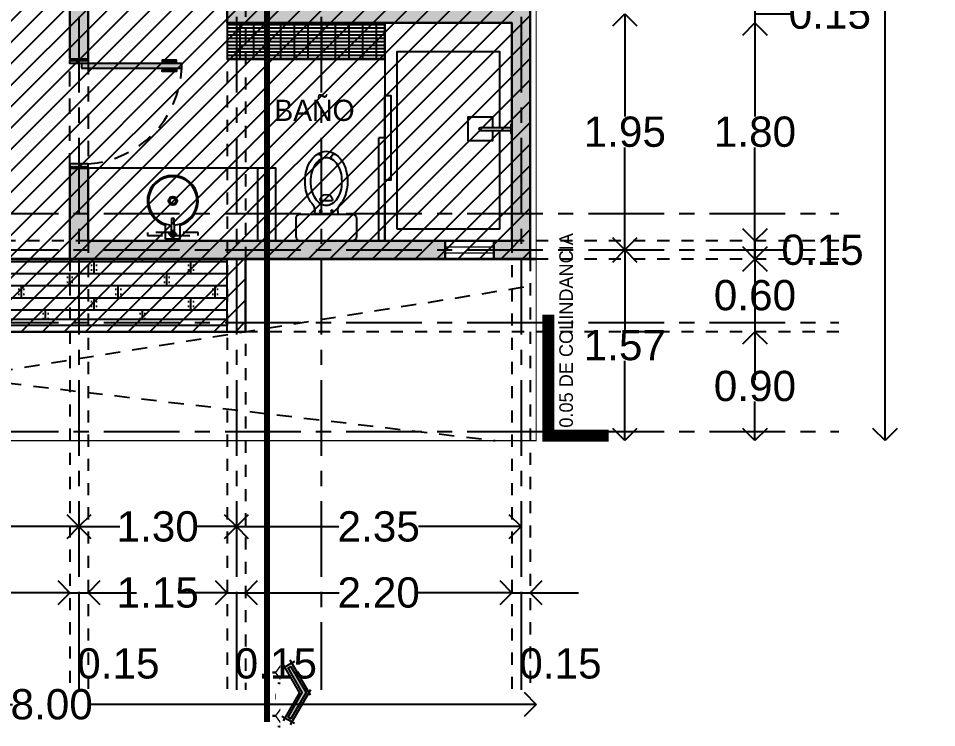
# Model space of a CAD drawing. Header units: metres. Extents: x -58 to 722, y -1100 to 345.
# Drawn here: x 97.65 to 105.23, y -496.56 to -490.7 of the extents above; entities that cross this region are included whole.
import ezdxf
from ezdxf.enums import TextEntityAlignment as Align

# ---------------------------------------------------------------- set-up
doc = ezdxf.new("R2010")
doc.units = ezdxf.units.M
doc.header["$MEASUREMENT"] = 0
doc.set_wipeout_variables(frame=1)
for name, pattern in [('ACAD_ISO07W100', [3, 0, -3]), ('CENTER2', [1.125, 0.75, -0.125, 0.125, -0.125]), ('CENTERX2', [4, 2.5, -0.5, 0.5, -0.5]), ('HIDDEN2', [0.1875, 0.125, -0.0625])]:
    doc.linetypes.add(name, pattern=pattern)
doc.layers.get('0').update_dxf_attribs({"color": 255})
doc.layers.get('DEFPOINTS').update_dxf_attribs({"color": 250})
for name, color, linetype in [('A-HATCH', 252, 'Continuous'), ('A-PROYECCIONES', 191, 'HIDDEN2'), ('FSR_ARQ_001TERRENO', 8, 'Continuous'), ('FSR_ARQ_003RELLENODEMUROS', 251, 'Continuous'), ('FSR_ARQ_007PROYECCIONES', 200, 'HIDDEN2'), ('FSR_ARQ_008MOBILIARIO', 115, 'Continuous'), ('FSR_ARQ_009ESCALERA', 40, 'Continuous'), ('FSR_ARQ_010MUROBAJO', 33, 'Continuous'), ('FSR_ARQ_011MOBILIARIOSANI', 124, 'Continuous'), ('FSR_ARQ_012PUERTAS', 233, 'Continuous'), ('FSR_ARQ_014TEXTOS', 142, 'Continuous'), ('FSR_ARQ_015COTAS', 125, 'Continuous'), ('FSR_ARQ_016EJES', 135, 'CENTER2'), ('FSR_ARQ_018HATCH', 252, 'Continuous'), ('FSR_ARQ_022AREAS', 110, 'Continuous'), ('FSR_ARQ_024LINEACORTE', 10, 'Continuous'), ('FSR_ARQ_025RESTRI', 140, 'Continuous'), ('MOBILIARIO', 125, 'Continuous')]:
    doc.layers.add(name, color=color, linetype=linetype)
doc.layers.add('FSR_ARQ_002MURO', color=150, linetype='Continuous', lineweight=30)
doc.layers.add('FSR_ARQ_013VENTANAS', color=4, linetype='Continuous', lineweight=5)
doc.styles.add('Arial', font='arial.ttf')
doc.styles.add('ESPACIOS', font='GOTHIC.TTF')
doc.styles.add('style1', font='arial.ttf')
doc.dimstyles.new('PP_PACO', dxfattribs={"dimtxt": 0.18, "dimasz": 0.075, "dimexe": 0.075, "dimexo": 0, "dimgap": 0, "dimtad": 0, "dimtih": 1, "dimtoh": 1, "dimzin": 1, "dimdsep": 46, "dimtxsty": 'style1', "dimcen": 0.15, "dimse1": 1, "dimse2": 1, "dimclrd": 256, "dimclre": 256, "dimadec": 0, "dimazin": 0, "dimtfac": 1, "dimtmove": 0, "dimatfit": 3, "dimfxl": 0.075, "dimarcsym": 0})
pattern_1 = [(0, (214.568103, -440.040968), (0.0078125, 0.015625), [0, -0.015625])]

# ---------------------------------------------------------------- blocks, each defined once
blk = doc.blocks.new('WC')
for p, q in [((0.205, 0.25), (0.055, 0.25)), ((0.02, 0.215), (0.02, -0.215)), ((0.24, -0.215), (0.24, 0.215)), ((0.3534, -0.0519), (0.3534, 0.0522)), ((0.055, -0.25), (0.205, -0.25))]:
    blk.add_line(p, q)
blk.add_lwpolyline([(0.7086, 0, 0.144399), (0.6952, 0.0454, 0.107176), (0.6504, 0.09, 0.077789), (0.5892, 0.117, 0.064981), (0.51, 0.1273, 0.064981), (0.4308, 0.117, 0.077789), (0.3696, 0.09, 0.107176), (0.3248, 0.0454, 0.144399), (0.3114, 0, 0.144399), (0.3248, -0.0454, 0.107176), (0.3696, -0.09, 0.077789), (0.4308, -0.117, 0.064981), (0.51, -0.1273, 0.064981), (0.5892, -0.117, 0.077789), (0.6504, -0.09, 0.107176), (0.6952, -0.0454, 0.144399)], format="xyb", close=True)
blk.add_lwpolyline([(0.3418, -0.13, 0.072633), (0.4109, -0.1616, 0.070933), (0.51, -0.1757, 0.070933), (0.6091, -0.1616, 0.082513), (0.6868, -0.1242, 0.10681), (0.7426, -0.0637, 0.133944), (0.76, 0, 0.133944)], format="xyb")
for centre in [(0.265, 0.047), (0.265, -0.047)]:
    blk.add_circle(centre, 0.01)
for centre, radius, start, end in [((0.055, 0.215), 0.035, 90, 180), ((0.205, 0.215), 0.035, 0, 90), ((0.4844, -0.0909), 0.2629, 106.22954, 122.84662), ((0.51, -0.1788), 0.3545, 90, 106.22954), ((0.51, -0.1788), 0.3545, 73.77046, 90), ((0.5356, -0.0909), 0.2629, 54.9026, 73.77046), ((0.2687, 0.1904), 0.0949, 252.41966, 320.42385), ((0.5747, -0.0352), 0.1949, 30.51608, 54.9026), ((0.7094, 0.0672), 0.0261, 237.38977, 26.24718), ((0.3516, 0.0002), 0.052, 271.97611, 88.02389), ((0.6345, 0), 0.1255, 0, 30.51608), ((0.7094, -0.0672), 0.0261, 333.75282, 122.61023), ((0.2687, -0.1904), 0.0949, 39.57615, 107.58034), ((0.055, -0.215), 0.035, 180, 270), ((0.205, -0.215), 0.035, 270, 0)]:
    blk.add_arc(centre, radius, start, end)
blk = doc.blocks.new('OVAMONO')
for p, q in [((-0.06, -0.02), (0.06, -0.02)), ((-0.06, -0.02), (-0.06, -0.1358)), ((-0.0214, -0.0591), (-0.03, -0.0591)), ((-0.0038, -0.0415), (-0.0038, -0.0328)), ((0.0038, -0.0415), (0.0038, -0.0328)), ((0.03, -0.0591), (0.0214, -0.0591)), ((0.03, -0.0666), (0.0214, -0.0666)), ((0.06, -0.02), (0.06, -0.1358)), ((-0.0143, -0.0804), (-0.01, -0.191)), ((-0.0038, -0.0928), (-0.0038, -0.0842)), ((0.0038, -0.0928), (0.0038, -0.0842)), ((0.01, -0.191), (0.0143, -0.0804)), ((-0.01, -0.191), (0.01, -0.191))]:
    blk.add_line(p, q)
at = {"linetype": 'HIDDEN2'}
blk.add_lwpolyline([(0.21, -0.0501), (-0.21, -0.0501), (-0.21, -0.0755), (0.21, -0.0755)], close=True, dxfattribs=at)
blk.add_lwpolyline([(-0.0214, -0.0666), (-0.03, -0.0666)])
for centre, radius in [((0, -0.0628), 0.00413), ((0, -0.337), 0.035), ((0, -0.337), 0.025)]:
    blk.add_circle(centre, radius)
for centre, radius, start, end in [((-0.0362, -0.0628), 0.00723, 328.46668, 31.53332), ((0, -0.0628), 0.0227, 99.59407, 170.40593), ((0, -0.0628), 0.0227, 189.59407, 260.40593), ((-0.0214, -0.0415), 0.0176, 270, 0), ((-0.0214, -0.0842), 0.0176, 0, 90), ((0, -0.0267), 0.00723, 238.46668, 301.53332), ((0, -0.0628), 0.0227, 9.59407, 80.40593), ((0.0214, -0.0415), 0.0176, 180, 270), ((0, -0.0628), 0.0227, 279.59407, 350.40593), ((0.0214, -0.0842), 0.0176, 90, 180), ((0.0362, -0.0628), 0.00723, 148.46668, 211.53332), ((0, -0.337), 0.21, 106.60315, 73.40005), ((0, -0.337), 0.2, 93.46752, 86.53382), ((0, -0.099), 0.00723, 58.46668, 121.53332)]:
    blk.add_arc(centre, radius, start, end)
blk = doc.blocks.new('ARP-REGADERA')
blk.add_wipeout([(0.04, 0), (0.04, -0.01), (0.0125, -0.01), (0.0125, -0.16), (0.1, -0.16), (0.1, -0.36), (-0.1, -0.36), (-0.1, -0.16), (-0.0125, -0.16), (-0.0125, -0.01), (-0.04, -0.01), (-0.04, 0)])
for p, q in [((-0.04, -0.01), (-0.04, 0)), ((-0.04, 0), (0.04, 0)), ((0.04, 0), (0.04, -0.01)), ((0.04, -0.01), (-0.04, -0.01)), ((-0.0125, -0.26), (-0.0125, -0.01)), ((0.0125, -0.26), (0.0125, -0.01))]:
    blk.add_line(p, q)
blk.add_lwpolyline([(-0.0125, -0.16), (-0.1, -0.16), (-0.1, -0.36), (0.1, -0.36), (0.1, -0.16), (0.0125, -0.16)])
blk.add_arc((0, -0.26), 0.0125, 180, 0)
blk = doc.blocks.new('ARP-PUERTA 0.90')
h = blk.add_hatch(color=256)
h.dxf.hatch_style = 1
h.paths.add_polyline_path([(0.075, 0.02), (0.075, 0.85), (0.035, 0.85), (0.035, 0.02)])
h.paths.add_polyline_path([(0.01, 0.075), (0.035, 0.075), (0.035, -0.075), (0.01, -0.075)])
h.paths.add_polyline_path([(0.89, 0.075), (0.865, 0.075), (0.865, -0.075), (0.89, -0.075)])
for points in [[(0.075, 0.02), (0.075, 0.85), (0.035, 0.85), (0.035, 0.02)], [(0.01, 0.075), (0.035, 0.075), (0.035, -0.075), (0.01, -0.075)], [(0.89, 0.075), (0.865, 0.075), (0.865, -0.075), (0.89, -0.075)]]:
    blk.add_lwpolyline(points, close=True)
for points in [[(0.0325, 0.8062), (0.0075, 0.8062), (0.0075, 0.6862), (0.02, 0.6862), (0.02, 0.7937), (0.0325, 0.7937)], [(0.035, 0.7887), (0.0325, 0.7887), (0.0325, 0.8112), (0.035, 0.8112)], [(0.075, 0.7887), (0.0775, 0.7887), (0.0775, 0.8112), (0.075, 0.8112)], [(0.0775, 0.8062), (0.1025, 0.8062), (0.1025, 0.6862), (0.09, 0.6862), (0.09, 0.7937), (0.0775, 0.7937)], [(0.01, 0.065), (0, 0.065), (0, -0.065), (0.01, -0.065)], [(0.89, 0.065), (0.9, 0.065), (0.9, -0.065), (0.89, -0.065)]]:
    blk.add_lwpolyline(points)
at = {"layer": 'A-PROYECCIONES'}
blk.add_lwpolyline([(0, 0.075), (0.9, 0.075), (0.9, -0.075), (0, -0.075)], close=True, dxfattribs=at)
blk.add_arc((0.0311, 0.0151), 0.8361, 4.11114, 86.98715, dxfattribs=at)
blk = doc.blocks.new('_Open90')
at = {"color": 0, "linetype": 'ByBlock', "lineweight": -2}
for p, q in [((-0.5, 0.5), (0, 0)), ((0, 0), (-1, 0)), ((0, 0), (-0.5, -0.5))]:
    blk.add_line(p, q, dxfattribs=at)
blk = doc.blocks.new('*D512')
at = {"layer": 'DEFPOINTS', "color": 0, "ltscale": 0.005, "transparency": 16777216}
for p in [(102.3963, -490.6615), (102.2768, -492.6115), (102.6565, -492.6115)]:
    blk.add_point(p, dxfattribs=at)
at = {"layer": 'FSR_ARQ_015COTAS', "lineweight": -2, "ltscale": 0.005, "transparency": 16777216}
for p, q in [((102.6565, -490.8615), (102.6565, -491.5089)), ((102.6565, -492.4115), (102.6565, -491.7642))]:
    blk.add_line(p, q, dxfattribs=at)
at = {"layer": 'FSR_ARQ_015COTAS', "lineweight": -2, "ltscale": 0.005, "transparency": 16777216, "xscale": 0.2, "yscale": 0.2, "zscale": 0.2}
for p, rotation in [((102.6565, -490.6615), 90), ((102.6565, -492.6115), 270)]:
    blk.add_blockref('_Open90', p, dxfattribs=dict(at, rotation=rotation))
at = {"layer": 'FSR_ARQ_015COTAS', "color": 0, "ltscale": 0.005, "transparency": 16777216, "insert": (102.6565, -491.6365), "char_height": 0.25, "attachment_point": 5, "style": 'style1'}
blk.add_mtext('1.95', dxfattribs=at)
blk = doc.blocks.new('*D513')
at = {"layer": 'DEFPOINTS', "color": 0, "ltscale": 0.005, "transparency": 16777216}
for p in [(102.2768, -492.6115), (101.9248, -494.186), (102.6565, -494.186)]:
    blk.add_point(p, dxfattribs=at)
at = {"layer": 'FSR_ARQ_015COTAS', "lineweight": -2, "ltscale": 0.005, "transparency": 16777216}
for p, q in [((102.6565, -492.8115), (102.6565, -493.2712)), ((102.6565, -493.986), (102.6565, -493.5264))]:
    blk.add_line(p, q, dxfattribs=at)
at = {"layer": 'FSR_ARQ_015COTAS', "lineweight": -2, "ltscale": 0.005, "transparency": 16777216, "xscale": 0.2, "yscale": 0.2, "zscale": 0.2}
for p, rotation in [((102.6565, -492.6115), 90), ((102.6565, -494.186), 270)]:
    blk.add_blockref('_Open90', p, dxfattribs=dict(at, rotation=rotation))
at = {"layer": 'FSR_ARQ_015COTAS', "color": 0, "ltscale": 0.005, "transparency": 16777216, "insert": (102.6565, -493.3988), "char_height": 0.25, "attachment_point": 5, "style": 'style1'}
blk.add_mtext('1.57', dxfattribs=at)
blk = doc.blocks.new('*D519')
at = {"layer": 'DEFPOINTS', "color": 0, "ltscale": 0.005, "transparency": 16777216}
for p in [(101.7248, -490.5865), (101.7248, -490.7365), (103.731, -490.7365)]:
    blk.add_point(p, dxfattribs=at)
at = {"layer": 'FSR_ARQ_015COTAS', "lineweight": -2, "ltscale": 0.005, "transparency": 16777216}
for p, q in [((103.731, -490.3865), (103.731, -490.1865)), ((103.731, -490.5865), (103.731, -490.7365)), ((103.731, -490.5865), (103.731, -490.7365)), ((103.731, -490.6615), (104.0238, -490.6615)), ((103.731, -490.9365), (103.731, -491.1365))]:
    blk.add_line(p, q, dxfattribs=at)
at = {"layer": 'FSR_ARQ_015COTAS', "lineweight": -2, "ltscale": 0.005, "transparency": 16777216, "xscale": 0.2, "yscale": 0.2, "zscale": 0.2}
for p, rotation in [((103.731, -490.5865), 270), ((103.731, -490.7365), 90)]:
    blk.add_blockref('_Open90', p, dxfattribs=dict(at, rotation=rotation))
at = {"layer": 'FSR_ARQ_015COTAS', "color": 0, "ltscale": 0.005, "transparency": 16777216, "insert": (104.3494, -490.6615), "char_height": 0.25, "attachment_point": 5, "style": 'style1'}
blk.add_mtext('0.15', dxfattribs=at)
blk = doc.blocks.new('*D520')
at = {"layer": 'DEFPOINTS', "color": 0, "ltscale": 0.005, "transparency": 16777216}
for p in [(101.7248, -490.7365), (101.7248, -492.5365), (103.731, -492.5365)]:
    blk.add_point(p, dxfattribs=at)
at = {"layer": 'FSR_ARQ_015COTAS', "lineweight": -2, "ltscale": 0.005, "transparency": 16777216}
for p, q in [((103.731, -490.9365), (103.731, -491.5089)), ((103.731, -492.3365), (103.731, -491.7642))]:
    blk.add_line(p, q, dxfattribs=at)
at = {"layer": 'FSR_ARQ_015COTAS', "lineweight": -2, "ltscale": 0.005, "transparency": 16777216, "xscale": 0.2, "yscale": 0.2, "zscale": 0.2}
for p, rotation in [((103.731, -490.7365), 90), ((103.731, -492.5365), 270)]:
    blk.add_blockref('_Open90', p, dxfattribs=dict(at, rotation=rotation))
at = {"layer": 'FSR_ARQ_015COTAS', "color": 0, "ltscale": 0.005, "transparency": 16777216, "insert": (103.731, -491.6365), "char_height": 0.25, "attachment_point": 5, "style": 'style1'}
blk.add_mtext('1.80', dxfattribs=at)
blk = doc.blocks.new('*D521')
at = {"layer": 'DEFPOINTS', "color": 0, "ltscale": 0.005, "transparency": 16777216}
for p in [(101.7248, -492.5365), (101.8748, -492.6865), (103.731, -492.6865)]:
    blk.add_point(p, dxfattribs=at)
at = {"layer": 'FSR_ARQ_015COTAS', "lineweight": -2, "ltscale": 0.005, "transparency": 16777216}
for p, q in [((103.731, -492.3365), (103.731, -492.1365)), ((103.731, -492.5365), (103.731, -492.6865)), ((103.731, -492.5365), (103.731, -492.6865)), ((103.731, -492.6115), (103.9634, -492.6115)), ((103.731, -492.8865), (103.731, -493.0865))]:
    blk.add_line(p, q, dxfattribs=at)
at = {"layer": 'FSR_ARQ_015COTAS', "lineweight": -2, "ltscale": 0.005, "transparency": 16777216, "xscale": 0.2, "yscale": 0.2, "zscale": 0.2}
for p, rotation in [((103.731, -492.5365), 270), ((103.731, -492.6865), 90)]:
    blk.add_blockref('_Open90', p, dxfattribs=dict(at, rotation=rotation))
at = {"layer": 'FSR_ARQ_015COTAS', "color": 0, "ltscale": 0.005, "transparency": 16777216, "insert": (104.289, -492.6115), "char_height": 0.25, "attachment_point": 5, "style": 'style1'}
blk.add_mtext('0.15', dxfattribs=at)
blk = doc.blocks.new('*D522')
at = {"layer": 'DEFPOINTS', "color": 0, "ltscale": 0.005, "transparency": 16777216}
for p in [(101.8748, -492.6865), (101.7998, -493.2865), (103.731, -493.2865)]:
    blk.add_point(p, dxfattribs=at)
at = {"layer": 'FSR_ARQ_015COTAS', "lineweight": -2, "ltscale": 0.005, "transparency": 16777216}
for p, q in [((103.731, -492.4865), (103.731, -492.2865)), ((103.731, -492.6865), (103.731, -493.2865)), ((103.731, -492.6865), (103.731, -493.2865)), ((103.731, -493.4865), (103.731, -493.6865))]:
    blk.add_line(p, q, dxfattribs=at)
at = {"layer": 'FSR_ARQ_015COTAS', "lineweight": -2, "ltscale": 0.005, "transparency": 16777216, "xscale": 0.2, "yscale": 0.2, "zscale": 0.2}
for p, rotation in [((103.731, -492.6865), 270), ((103.731, -493.2865), 90)]:
    blk.add_blockref('_Open90', p, dxfattribs=dict(at, rotation=rotation))
at = {"layer": 'FSR_ARQ_015COTAS', "color": 0, "ltscale": 0.005, "transparency": 16777216, "insert": (103.731, -492.9865), "char_height": 0.25, "attachment_point": 5, "style": 'style1'}
blk.add_mtext('0.60', dxfattribs=at)
blk = doc.blocks.new('*D523')
at = {"layer": 'DEFPOINTS', "color": 0, "ltscale": 0.005, "transparency": 16777216}
for p in [(101.7998, -493.2865), (101.9248, -494.186), (103.731, -494.186)]:
    blk.add_point(p, dxfattribs=at)
at = {"layer": 'FSR_ARQ_015COTAS', "lineweight": -2, "ltscale": 0.005, "transparency": 16777216}
for p, q in [((103.731, -493.4865), (103.731, -493.6087)), ((103.731, -493.986), (103.731, -493.8639))]:
    blk.add_line(p, q, dxfattribs=at)
at = {"layer": 'FSR_ARQ_015COTAS', "lineweight": -2, "ltscale": 0.005, "transparency": 16777216, "xscale": 0.2, "yscale": 0.2, "zscale": 0.2}
for p, rotation in [((103.731, -493.2865), 90), ((103.731, -494.186), 270)]:
    blk.add_blockref('_Open90', p, dxfattribs=dict(at, rotation=rotation))
at = {"layer": 'FSR_ARQ_015COTAS', "color": 0, "ltscale": 0.005, "transparency": 16777216, "insert": (103.731, -493.7363), "char_height": 0.25, "attachment_point": 5, "style": 'style1'}
blk.add_mtext('0.90', dxfattribs=at)
blk = doc.blocks.new('*D524')
at = {"layer": 'DEFPOINTS', "color": 0, "ltscale": 0.005, "transparency": 16777216}
for p in [(101.9248, -479.186), (101.9248, -494.186), (104.8052, -494.186)]:
    blk.add_point(p, dxfattribs=at)
at = {"layer": 'FSR_ARQ_015COTAS', "lineweight": -2, "ltscale": 0.005, "transparency": 16777216}
for p, q in [((104.8052, -479.386), (104.8052, -486.8477)), ((104.8052, -493.986), (104.8052, -487.103))]:
    blk.add_line(p, q, dxfattribs=at)
at = {"layer": 'FSR_ARQ_015COTAS', "lineweight": -2, "ltscale": 0.005, "transparency": 16777216, "xscale": 0.2, "yscale": 0.2, "zscale": 0.2}
for p, rotation in [((104.8052, -479.186), 90), ((104.8052, -494.186), 270)]:
    blk.add_blockref('_Open90', p, dxfattribs=dict(at, rotation=rotation))
at = {"layer": 'FSR_ARQ_015COTAS', "color": 0, "ltscale": 0.005, "transparency": 16777216, "insert": (104.8052, -486.9754), "char_height": 0.25, "attachment_point": 5, "style": 'style1'}
blk.add_mtext('15.00', dxfattribs=at)
blk = doc.blocks.new('*D525')
at = {"layer": 'DEFPOINTS', "color": 0, "ltscale": 0.005, "transparency": 16777216}
for p in [(94.0498, -494.6295), (98.1498, -494.6295), (98.1498, -494.8961)]:
    blk.add_point(p, dxfattribs=at)
at = {"layer": 'FSR_ARQ_015COTAS', "lineweight": -2, "ltscale": 0.005, "transparency": 16777216}
for p, q in [((94.2498, -494.8961), (95.7705, -494.8961)), ((97.9498, -494.8961), (96.4291, -494.8961))]:
    blk.add_line(p, q, dxfattribs=at)
at = {"layer": 'FSR_ARQ_015COTAS', "lineweight": -2, "ltscale": 0.005, "transparency": 16777216, "xscale": 0.2, "yscale": 0.2, "zscale": 0.2, "rotation": 180}
blk.add_blockref('_Open90', (94.0498, -494.8961), dxfattribs=at)
at = {"layer": 'FSR_ARQ_015COTAS', "lineweight": -2, "ltscale": 0.005, "transparency": 16777216, "xscale": 0.2, "yscale": 0.2, "zscale": 0.2}
blk.add_blockref('_Open90', (98.1498, -494.8961), dxfattribs=at)
at = {"layer": 'FSR_ARQ_015COTAS', "color": 0, "ltscale": 0.005, "transparency": 16777216, "insert": (96.0998, -494.8961), "char_height": 0.25, "attachment_point": 5, "style": 'style1'}
blk.add_mtext('4.10', dxfattribs=at)
blk = doc.blocks.new('*D526')
at = {"layer": 'DEFPOINTS', "color": 0, "ltscale": 0.005, "transparency": 16777216}
for p in [(98.1498, -494.6295), (99.4498, -494.7077), (99.4498, -494.8961)]:
    blk.add_point(p, dxfattribs=at)
at = {"layer": 'FSR_ARQ_015COTAS', "lineweight": -2, "ltscale": 0.005, "transparency": 16777216}
for p, q in [((98.3498, -494.8961), (98.4873, -494.8961)), ((99.2498, -494.8961), (99.1123, -494.8961))]:
    blk.add_line(p, q, dxfattribs=at)
at = {"layer": 'FSR_ARQ_015COTAS', "lineweight": -2, "ltscale": 0.005, "transparency": 16777216, "xscale": 0.2, "yscale": 0.2, "zscale": 0.2, "rotation": 180}
blk.add_blockref('_Open90', (98.1498, -494.8961), dxfattribs=at)
at = {"layer": 'FSR_ARQ_015COTAS', "lineweight": -2, "ltscale": 0.005, "transparency": 16777216, "xscale": 0.2, "yscale": 0.2, "zscale": 0.2}
blk.add_blockref('_Open90', (99.4498, -494.8961), dxfattribs=at)
at = {"layer": 'FSR_ARQ_015COTAS', "color": 0, "ltscale": 0.005, "transparency": 16777216, "insert": (98.7998, -494.8961), "char_height": 0.25, "attachment_point": 5, "style": 'style1'}
blk.add_mtext('1.30', dxfattribs=at)
blk = doc.blocks.new('*D527')
at = {"layer": 'DEFPOINTS', "color": 0, "ltscale": 0.005, "transparency": 16777216}
for p in [(99.4498, -494.7077), (101.7998, -494.7861), (101.7998, -494.8961)]:
    blk.add_point(p, dxfattribs=at)
at = {"layer": 'FSR_ARQ_015COTAS', "lineweight": -2, "ltscale": 0.005, "transparency": 16777216}
for p, q in [((99.6498, -494.8961), (100.297, -494.8961)), ((101.5998, -494.8961), (100.9525, -494.8961))]:
    blk.add_line(p, q, dxfattribs=at)
at = {"layer": 'FSR_ARQ_015COTAS', "lineweight": -2, "ltscale": 0.005, "transparency": 16777216, "xscale": 0.2, "yscale": 0.2, "zscale": 0.2, "rotation": 180}
blk.add_blockref('_Open90', (99.4498, -494.8961), dxfattribs=at)
at = {"layer": 'FSR_ARQ_015COTAS', "lineweight": -2, "ltscale": 0.005, "transparency": 16777216, "xscale": 0.2, "yscale": 0.2, "zscale": 0.2}
blk.add_blockref('_Open90', (101.7998, -494.8961), dxfattribs=at)
at = {"layer": 'FSR_ARQ_015COTAS', "color": 0, "ltscale": 0.005, "transparency": 16777216, "insert": (100.6248, -494.8961), "char_height": 0.25, "attachment_point": 5, "style": 'style1'}
blk.add_mtext('2.35', dxfattribs=at)
blk = doc.blocks.new('*D529')
at = {"layer": 'DEFPOINTS', "color": 0, "ltscale": 0.005, "transparency": 16777216}
for p in [(94.1248, -495.069), (98.0748, -495.274), (98.0748, -495.4418)]:
    blk.add_point(p, dxfattribs=at)
at = {"layer": 'FSR_ARQ_015COTAS', "lineweight": -2, "ltscale": 0.005, "transparency": 16777216}
for p, q in [((94.3248, -495.4418), (95.7742, -495.4418)), ((97.8748, -495.4418), (96.4253, -495.4418))]:
    blk.add_line(p, q, dxfattribs=at)
at = {"layer": 'FSR_ARQ_015COTAS', "lineweight": -2, "ltscale": 0.005, "transparency": 16777216, "xscale": 0.2, "yscale": 0.2, "zscale": 0.2, "rotation": 180}
blk.add_blockref('_Open90', (94.1248, -495.4418), dxfattribs=at)
at = {"layer": 'FSR_ARQ_015COTAS', "lineweight": -2, "ltscale": 0.005, "transparency": 16777216, "xscale": 0.2, "yscale": 0.2, "zscale": 0.2}
blk.add_blockref('_Open90', (98.0748, -495.4418), dxfattribs=at)
at = {"layer": 'FSR_ARQ_015COTAS', "color": 0, "ltscale": 0.005, "transparency": 16777216, "insert": (96.0998, -495.4418), "char_height": 0.25, "attachment_point": 5, "style": 'style1'}
blk.add_mtext('3.95', dxfattribs=at)
blk = doc.blocks.new('*D530')
at = {"layer": 'DEFPOINTS', "color": 0, "ltscale": 0.005, "transparency": 16777216}
for p in [(98.0748, -495.274), (98.2248, -495.2494), (98.2248, -495.4418)]:
    blk.add_point(p, dxfattribs=at)
at = {"layer": 'FSR_ARQ_015COTAS', "lineweight": -2, "ltscale": 0.005, "transparency": 16777216}
for p, q in [((97.8748, -495.4418), (97.6748, -495.4418)), ((98.0748, -495.4418), (98.2248, -495.4418)), ((98.0748, -495.4418), (98.2248, -495.4418)), ((98.1498, -495.4418), (98.1498, -496.0274)), ((98.4248, -495.4418), (98.6248, -495.4418))]:
    blk.add_line(p, q, dxfattribs=at)
at = {"layer": 'FSR_ARQ_015COTAS', "lineweight": -2, "ltscale": 0.005, "transparency": 16777216, "xscale": 0.2, "yscale": 0.2, "zscale": 0.2}
blk.add_blockref('_Open90', (98.0748, -495.4418), dxfattribs=at)
at = {"layer": 'FSR_ARQ_015COTAS', "lineweight": -2, "ltscale": 0.005, "transparency": 16777216, "xscale": 0.2, "yscale": 0.2, "zscale": 0.2, "rotation": 180}
blk.add_blockref('_Open90', (98.2248, -495.4418), dxfattribs=at)
at = {"layer": 'FSR_ARQ_015COTAS', "color": 0, "ltscale": 0.005, "transparency": 16777216, "insert": (98.4754, -496.0274), "char_height": 0.25, "attachment_point": 5, "style": 'style1'}
blk.add_mtext('0.15', dxfattribs=at)
blk = doc.blocks.new('*D531')
at = {"layer": 'DEFPOINTS', "color": 0, "ltscale": 0.005, "transparency": 16777216}
for p in [(98.2248, -495.2494), (99.3748, -495.267), (99.3748, -495.4418)]:
    blk.add_point(p, dxfattribs=at)
at = {"layer": 'FSR_ARQ_015COTAS', "lineweight": -2, "ltscale": 0.005, "transparency": 16777216}
for p, q in [((98.4248, -495.4418), (98.4859, -495.4418)), ((99.1748, -495.4418), (99.1136, -495.4418))]:
    blk.add_line(p, q, dxfattribs=at)
at = {"layer": 'FSR_ARQ_015COTAS', "lineweight": -2, "ltscale": 0.005, "transparency": 16777216, "xscale": 0.2, "yscale": 0.2, "zscale": 0.2, "rotation": 180}
blk.add_blockref('_Open90', (98.2248, -495.4418), dxfattribs=at)
at = {"layer": 'FSR_ARQ_015COTAS', "lineweight": -2, "ltscale": 0.005, "transparency": 16777216, "xscale": 0.2, "yscale": 0.2, "zscale": 0.2}
blk.add_blockref('_Open90', (99.3748, -495.4418), dxfattribs=at)
at = {"layer": 'FSR_ARQ_015COTAS', "color": 0, "ltscale": 0.005, "transparency": 16777216, "insert": (98.7998, -495.4418), "char_height": 0.25, "attachment_point": 5, "style": 'style1'}
blk.add_mtext('1.15', dxfattribs=at)
blk = doc.blocks.new('*D532')
at = {"layer": 'DEFPOINTS', "color": 0, "ltscale": 0.005, "transparency": 16777216}
for p in [(99.3748, -495.267), (99.5248, -495.2608), (99.5248, -495.4418)]:
    blk.add_point(p, dxfattribs=at)
at = {"layer": 'FSR_ARQ_015COTAS', "lineweight": -2, "ltscale": 0.005, "transparency": 16777216}
for p, q in [((99.1748, -495.4418), (98.9748, -495.4418)), ((99.3748, -495.4418), (99.5248, -495.4418)), ((99.3748, -495.4418), (99.5248, -495.4418)), ((99.4498, -495.4418), (99.4498, -496.0274)), ((99.7248, -495.4418), (99.9248, -495.4418))]:
    blk.add_line(p, q, dxfattribs=at)
at = {"layer": 'FSR_ARQ_015COTAS', "lineweight": -2, "ltscale": 0.005, "transparency": 16777216, "xscale": 0.2, "yscale": 0.2, "zscale": 0.2}
blk.add_blockref('_Open90', (99.3748, -495.4418), dxfattribs=at)
at = {"layer": 'FSR_ARQ_015COTAS', "lineweight": -2, "ltscale": 0.005, "transparency": 16777216, "xscale": 0.2, "yscale": 0.2, "zscale": 0.2, "rotation": 180}
blk.add_blockref('_Open90', (99.5248, -495.4418), dxfattribs=at)
at = {"layer": 'FSR_ARQ_015COTAS', "color": 0, "ltscale": 0.005, "transparency": 16777216, "insert": (99.7754, -496.0274), "char_height": 0.25, "attachment_point": 5, "style": 'style1'}
blk.add_mtext('0.15', dxfattribs=at)
blk = doc.blocks.new('*D533')
at = {"layer": 'DEFPOINTS', "color": 0, "ltscale": 0.005, "transparency": 16777216}
for p in [(99.5248, -495.2608), (101.7248, -495.3327), (101.7248, -495.4418)]:
    blk.add_point(p, dxfattribs=at)
at = {"layer": 'FSR_ARQ_015COTAS', "lineweight": -2, "ltscale": 0.005, "transparency": 16777216}
for p, q in [((99.7248, -495.4418), (100.2984, -495.4418)), ((101.5248, -495.4418), (100.9512, -495.4418))]:
    blk.add_line(p, q, dxfattribs=at)
at = {"layer": 'FSR_ARQ_015COTAS', "lineweight": -2, "ltscale": 0.005, "transparency": 16777216, "xscale": 0.2, "yscale": 0.2, "zscale": 0.2, "rotation": 180}
blk.add_blockref('_Open90', (99.5248, -495.4418), dxfattribs=at)
at = {"layer": 'FSR_ARQ_015COTAS', "lineweight": -2, "ltscale": 0.005, "transparency": 16777216, "xscale": 0.2, "yscale": 0.2, "zscale": 0.2}
blk.add_blockref('_Open90', (101.7248, -495.4418), dxfattribs=at)
at = {"layer": 'FSR_ARQ_015COTAS', "color": 0, "ltscale": 0.005, "transparency": 16777216, "insert": (100.6248, -495.4418), "char_height": 0.25, "attachment_point": 5, "style": 'style1'}
blk.add_mtext('2.20', dxfattribs=at)
blk = doc.blocks.new('*D534')
at = {"layer": 'DEFPOINTS', "color": 0, "ltscale": 0.005, "transparency": 16777216}
for p in [(101.7248, -495.3327), (101.8748, -495.3203), (101.8748, -495.4418)]:
    blk.add_point(p, dxfattribs=at)
at = {"layer": 'FSR_ARQ_015COTAS', "lineweight": -2, "ltscale": 0.005, "transparency": 16777216}
for p, q in [((101.5248, -495.4418), (101.3248, -495.4418)), ((101.7248, -495.4418), (101.8748, -495.4418)), ((101.7248, -495.4418), (101.8748, -495.4418)), ((101.7998, -495.4418), (101.7998, -496.0274)), ((102.0748, -495.4418), (102.2748, -495.4418))]:
    blk.add_line(p, q, dxfattribs=at)
at = {"layer": 'FSR_ARQ_015COTAS', "lineweight": -2, "ltscale": 0.005, "transparency": 16777216, "xscale": 0.2, "yscale": 0.2, "zscale": 0.2}
blk.add_blockref('_Open90', (101.7248, -495.4418), dxfattribs=at)
at = {"layer": 'FSR_ARQ_015COTAS', "lineweight": -2, "ltscale": 0.005, "transparency": 16777216, "xscale": 0.2, "yscale": 0.2, "zscale": 0.2, "rotation": 180}
blk.add_blockref('_Open90', (101.8748, -495.4418), dxfattribs=at)
at = {"layer": 'FSR_ARQ_015COTAS', "color": 0, "ltscale": 0.005, "transparency": 16777216, "insert": (102.1254, -496.0274), "char_height": 0.25, "attachment_point": 5, "style": 'style1'}
blk.add_mtext('0.15', dxfattribs=at)
blk = doc.blocks.new('*D535')
at = {"layer": 'DEFPOINTS', "color": 0, "ltscale": 0.005, "transparency": 16777216}
for p in [(93.9248, -494.186), (101.9248, -494.186), (101.9248, -496.3647)]:
    blk.add_point(p, dxfattribs=at)
at = {"layer": 'FSR_ARQ_015COTAS', "lineweight": -2, "ltscale": 0.005, "transparency": 16777216}
for p, q in [((94.1248, -496.3647), (97.6003, -496.3647)), ((101.7248, -496.3647), (98.2492, -496.3647))]:
    blk.add_line(p, q, dxfattribs=at)
at = {"layer": 'FSR_ARQ_015COTAS', "lineweight": -2, "ltscale": 0.005, "transparency": 16777216, "xscale": 0.2, "yscale": 0.2, "zscale": 0.2, "rotation": 180}
blk.add_blockref('_Open90', (93.9248, -496.3647), dxfattribs=at)
at = {"layer": 'FSR_ARQ_015COTAS', "lineweight": -2, "ltscale": 0.005, "transparency": 16777216, "xscale": 0.2, "yscale": 0.2, "zscale": 0.2}
blk.add_blockref('_Open90', (101.9248, -496.3647), dxfattribs=at)
at = {"layer": 'FSR_ARQ_015COTAS', "color": 0, "ltscale": 0.005, "transparency": 16777216, "insert": (97.9248, -496.3647), "char_height": 0.25, "attachment_point": 5, "style": 'style1'}
blk.add_mtext('8.00', dxfattribs=at)
blk = doc.blocks.new('Flecha_1')
blk.add_hatch(color=256).paths.add_polyline_path([(0, 0.00076), (0.00304, -0.001), (0.00285, -0.00132), (0, 0.00032), (-0.00285, -0.00132), (-0.00304, -0.001)])
for p, q in [((0.00032, 0.00127), (-0.00375, -0.00108)), ((-0.00032, 0.00127), (0.00375, -0.00108)), ((0, 0), (-0.00328, -0.00189)), ((0, 0), (0.00328, -0.00189)), ((-0.00361, -0.00057), (-0.00277, -0.00203)), ((0.00361, -0.00057), (0.00277, -0.00203))]:
    blk.add_line(p, q)
blk.add_lwpolyline([(0, 0.00076), (0.00304, -0.001), (0.00285, -0.00132), (0, 0.00032), (-0.00285, -0.00132), (-0.00304, -0.001)], close=True)
blk = doc.blocks.new('Acceso')
at = {"xscale": 2.4, "yscale": 2.4, "zscale": 2.4}
blk.add_blockref('Flecha_1', (0, -0.0026), dxfattribs=at)
at = {"style": 'Arial', "flags": 8}
for width, p, p2 in [(1.355995, (-0.009, -0.0102), (0.009, -0.0102)), (8.566837, (-0.009, -0.0132), (0.009, -0.0132))]:
    blk.add_attdef('A', text='', height=0.00225, dxfattribs=dict(at, width=width)).set_placement(p, p2, align=Align.FIT)

msp = doc.modelspace()

# ---------------------------------------------------------------- hatches: boundary and pattern name
at = {"layer": 'FSR_ARQ_003RELLENODEMUROS', "ltscale": 5}
h = msp.add_hatch(dxfattribs=at)
h.set_pattern_fill('DOTS', color=256, scale=0.25)
h.set_pattern_definition(pattern_1)
h.paths.add_polyline_path([(101.8748, -481.5865), (101.7248, -481.5865), (101.7248, -486.1365), (98.2248, -486.1365), (98.2248, -485.5365), (98.0748, -485.5365), (98.0748, -486.2865), (101.7248, -486.2865), (101.7248, -490.5865), (99.5248, -490.5865), (99.5248, -488.8865), (99.3748, -488.8865), (99.3748, -489.4865), (98.2248, -489.4865), (98.2248, -488.8865), (98.0748, -488.8865), (98.0748, -491.0365), (98.2248, -491.0365), (98.2248, -489.6365), (99.3748, -489.6365), (99.3748, -490.7365), (101.7248, -490.7365), (101.7248, -492.5365), (101.5748, -492.5365), (101.5748, -492.6865), (101.8748, -492.6865)])
h = msp.add_hatch(dxfattribs=at)
h.set_pattern_fill('DOTS', color=256, scale=0.25)
h.set_pattern_definition(pattern_1)
h.paths.add_polyline_path([(101.1748, -492.5365), (98.2248, -492.5365), (98.2248, -491.9365), (98.0748, -491.9365), (98.0748, -492.6865), (101.1748, -492.6865)])
at = {"layer": 'FSR_ARQ_018HATCH'}
h = msp.add_hatch(dxfattribs=at)
h.set_pattern_fill('BOARDWN', color=256, scale=0.05, pattern_type=2)
h.set_pattern_definition([(0, (94.67478, -489.20655), (0, 0.1), []), (90, (94.67478, -489.20655), (-0.2, 0.2), [0.1, -0.7]), (90, (94.69478, -489.17655), (-0.2, 0.2), [0, -0.04, 0, -0.76]), (90, (95.45478, -489.17655), (-0.2, 0.2), [0, -0.04, 0, -0.76]), (90, (95.07478, -489.10655), (-0.2, 0.2), [0.1, -0.7]), (90, (95.05478, -489.07655), (-0.2, 0.2), [0, -0.04, 0, -0.76]), (90, (95.09478, -489.07655), (-0.2, 0.2), [0, -0.04, 0, -0.76])])
h.paths.add_polyline_path([(99.3748, -492.6865), (94.1248, -492.6865), (94.1248, -493.1865), (99.3748, -493.1865)])
at = {"layer": 'MOBILIARIO'}
h = msp.add_hatch(dxfattribs=at)
h.set_pattern_fill('GRATE', color=256, scale=0.9)
h.set_pattern_definition([(0, (214.568103, -440.040968), (0, 0.028125), []), (90, (214.5681, -440.04097), (-0.1125, 7e-18), [])])
h.paths.add_polyline_path([(100.6748, -490.7365), (99.3748, -490.7365), (99.3748, -491.0365), (100.6748, -491.0365)])

# ---------------------------------------------------------------- linework, layer by layer
at = {"layer": 'A-HATCH'}
msp.add_lwpolyline([(100.6748, -492.5365), (101.7248, -492.5365), (101.7248, -490.7365), (100.6748, -490.7365)], close=True, dxfattribs=at)
at = {"layer": 'DEFPOINTS', "linetype": 'ACAD_ISO07W100', "ltscale": 0.005}
for p, q in [((99.5248, -490.5865), (99.5248, -496.2449)), ((99.3748, -490.7365), (99.3748, -496.2449)), ((104.4248, -492.5365), (89.3562, -492.5365)), ((98.2248, -492.5365), (98.2248, -496.2449)), ((101.7248, -492.5365), (101.7248, -496.2449)), ((104.4248, -492.6865), (89.3562, -492.6865)), ((98.0748, -492.6865), (98.0748, -496.2449)), ((101.8748, -492.6865), (101.8748, -496.2449)), ((104.4248, -493.2865), (89.3562, -493.2865))]:
    msp.add_line(p, q, dxfattribs=at)
at = {"layer": 'FSR_ARQ_001TERRENO', "const_width": 0.01}
msp.add_lwpolyline([(93.9248, -494.186), (93.9248, -479.186), (101.9248, -479.186), (101.9248, -494.186)], close=True, dxfattribs=at)
at = {"layer": 'FSR_ARQ_001TERRENO', "const_width": 0.1}
msp.add_lwpolyline([(102.0248, -493.1448), (102.0248, -494.1448), (102.5248, -494.1448)], dxfattribs=at)
at = {"layer": 'FSR_ARQ_002MURO'}
for points in [[(101.8748, -481.5865), (101.8748, -492.6865), (101.5748, -492.6865), (101.5748, -492.5365), (101.7248, -492.5365), (101.7248, -490.7365), (99.3748, -490.7365), (99.3748, -489.6365)], [(98.2248, -489.6365), (98.2248, -491.0365), (98.0748, -491.0365), (98.0748, -488.8865)]]:
    msp.add_lwpolyline(points, dxfattribs=at)
msp.add_lwpolyline([(101.1748, -492.6865), (101.1748, -492.5365), (98.2248, -492.5365), (98.2248, -491.9365), (98.0748, -491.9365), (98.0748, -492.6865)], close=True, dxfattribs=at)
at = {"layer": 'FSR_ARQ_007PROYECCIONES'}
for p, q in [((93.9248, -494.186), (101.9248, -492.901)), ((93.9748, -493.2865), (101.5877, -494.186))]:
    msp.add_line(p, q, dxfattribs=at)
at = {"layer": 'FSR_ARQ_008MOBILIARIO'}
for p, q in [((99.3748, -493.1865), (94.1248, -493.1865)), ((99.3748, -493.2365), (94.1248, -493.2365))]:
    msp.add_line(p, q, dxfattribs=at)
msp.add_lwpolyline([(100.6748, -490.7365), (99.3748, -490.7365), (99.3748, -491.0365), (100.6748, -491.0365), (100.6748, -490.7365)], dxfattribs=at)
at = {"layer": 'FSR_ARQ_009ESCALERA'}
for p, q in [((98.0748, -492.6865), (94.1248, -492.6865)), ((99.3748, -493.2865), (94.1248, -493.2865))]:
    msp.add_line(p, q, dxfattribs=at)
at = {"layer": 'FSR_ARQ_010MUROBAJO'}
msp.add_lwpolyline([(99.7748, -492.5365), (99.7748, -491.9365), (99.6248, -491.9365), (99.6248, -492.5365)], dxfattribs=at)
for points in [[(101.1748, -492.5365), (101.1748, -492.6865), (101.5748, -492.6865), (101.5748, -492.5365)], [(99.3748, -492.6865), (99.5248, -492.6865), (99.5248, -493.2865), (99.3748, -493.2865)]]:
    msp.add_lwpolyline(points, close=True, dxfattribs=at)
at = {"layer": 'FSR_ARQ_011MOBILIARIOSANI'}
msp.add_lwpolyline([(100.7748, -492.4365), (101.6248, -492.4365), (101.6248, -490.9749), (100.7748, -490.9749)], close=True, dxfattribs=at)
msp.add_lwpolyline([(99.6248, -491.9365), (98.2248, -491.9365)], dxfattribs=at)
at = {"layer": 'FSR_ARQ_013VENTANAS'}
for p, q in [((101.1748, -492.5865), (101.5748, -492.5865)), ((101.1748, -492.6365), (101.5748, -492.6365))]:
    msp.add_line(p, q, dxfattribs=at)
at = {"layer": 'FSR_ARQ_016EJES', "linetype": 'CENTERX2', "ltscale": 0.25}
for p, q in [((98.1498, -476.686), (98.1498, -496.2449)), ((99.4498, -476.686), (99.4498, -496.2449)), ((100.1498, -476.686), (100.1498, -496.2449)), ((101.7998, -476.686), (101.7998, -496.2449)), ((89.3562, -492.3115), (104.4248, -492.3115)), ((89.3562, -492.6115), (104.4248, -492.6115)), ((89.3562, -493.2115), (104.4248, -493.2115)), ((89.3562, -494.111), (104.4248, -494.111))]:
    msp.add_line(p, q, dxfattribs=at)
at = {"layer": 'FSR_ARQ_024LINEACORTE', "linetype": 'CENTER2', "const_width": 0.05}
msp.add_lwpolyline([(99.7037, -496.5099), (99.7037, -476.4837)], dxfattribs=at)
at = {"layer": 'FSR_ARQ_025RESTRI', "linetype": 'HIDDEN2', "ltscale": 2.5, "const_width": 0.02, "flags": 128}
for points in [[(93.9248, -492.6865), (101.9248, -492.6865)], [(101.9248, -492.6865), (93.9248, -492.6865)]]:
    msp.add_lwpolyline(points, dxfattribs=at)
at = {"layer": 'MOBILIARIO'}
for p, q in [((100.6248, -492.5365), (100.6248, -491.6865)), ((100.6748, -491.6865), (100.6248, -491.6865)), ((100.6748, -492.5365), (100.6748, -491.6865))]:
    msp.add_line(p, q, dxfattribs=at)
msp.add_lwpolyline([(100.6748, -492.0365), (100.6748, -491.3365), (100.7248, -491.3365), (100.7248, -492.0365), (100.6748, -492.0365)], dxfattribs=at)

# ---------------------------------------------------------------- block references
at = {"layer": 'FSR_ARQ_011MOBILIARIOSANI', "xscale": -1, "rotation": 270}
msp.add_blockref('WC', (100.1922, -492.5565), dxfattribs=at)
at = {"layer": 'FSR_ARQ_011MOBILIARIOSANI', "rotation": 180}
msp.add_blockref('OVAMONO', (98.9248, -492.5435), dxfattribs=at)
at = {"layer": 'FSR_ARQ_012PUERTAS', "rotation": 270}
msp.add_blockref('ARP-PUERTA 0.90', (98.1498, -491.0365), dxfattribs=at)
at = {"layer": 'FSR_ARQ_024LINEACORTE', "linetype": 'CENTER2'}
ref = msp.add_blockref('Acceso', (100.0476, -496.2664), dxfattribs=dict(at, xscale=29.61699996122224, yscale=29.61699996122224, zscale=29.61699996122224, rotation=270))
ref.add_attrib('A', "Y' - Y'", dxfattribs={"layer": '0', "height": 0.06664, "rotation": 270, "style": 'Arial', "width": 2.198725}).set_placement((99.7456, -496.0335), (99.7456, -496.5666), align=Align.FIT)

# ---------------------------------------------------------------- texts
at = {"layer": 'FSR_ARQ_014TEXTOS', "insert": (100.4258, -491.5485), "char_height": 0.175, "attachment_point": 9, "style": 'ESPACIOS'}
msp.add_mtext_dynamic_manual_height_columns('BAÑO', width=0.846152, gutter_width=0.525, heights=[0], dxfattribs=at)
at = {"layer": 'FSR_ARQ_014TEXTOS', "insert": (102.2297, -494.079), "char_height": 0.112, "attachment_point": 7, "rotation": 90, "style": 'ESPACIOS'}
msp.add_mtext_dynamic_manual_height_columns('0.05 DE COLINDANCIA', width=3.095153, gutter_width=0.525, heights=[0], dxfattribs=at)

# ---------------------------------------------------------------- dimensions: what is measured, and where the dimension line sits
at = {"layer": 'FSR_ARQ_015COTAS', "ltscale": 0.005}
for base, p1, p2, picture, middle in [((104.8052, -494.186), (101.9248, -479.186), (101.9248, -494.186), '*D524', (104.8052, -486.9754)), ((103.731, -490.7365), (101.7248, -490.5865), (101.7248, -490.7365), '*D519', (104.0238, -490.6615)), ((103.731, -492.6865), (101.7248, -492.5365), (101.8748, -492.6865), '*D521', (103.9634, -492.6115)), ((103.731, -493.2865), (101.8748, -492.6865), (101.7998, -493.2865), '*D522', (103.731, -492.9865))]:
    dim = msp.add_linear_dim(base=base, p1=p1, p2=p2, angle=90, dimstyle='PP_PACO', override={"dimtxt": 0.25, "dimasz": 0.2, "dimblk1": 'Open90', "dimblk2": 'Open90', "dimsah": 1, "dimtmove": 1, "dimfxlon": 1}, dxfattribs=at)
    dim.commit()
    dim.dimension.update_dxf_attribs({"geometry": picture, "text_midpoint": middle, "dimtype": 160})
for base, p1, p2, picture, middle in [((102.6565, -492.6115), (102.3963, -490.6615), (102.2768, -492.6115), '*D512', (102.6565, -491.6365)), ((102.6565, -494.186), (102.2768, -492.6115), (101.9248, -494.186), '*D513', (102.6565, -493.3988)), ((103.731, -494.186), (101.7998, -493.2865), (101.9248, -494.186), '*D523', (103.731, -493.7363))]:
    dim = msp.add_linear_dim(base=base, p1=p1, p2=p2, angle=90, dimstyle='PP_PACO', override={"dimtxt": 0.25, "dimasz": 0.2, "dimblk1": 'Open90', "dimblk2": 'Open90', "dimsah": 1, "dimtmove": 1, "dimfxlon": 1}, dxfattribs=at)
    dim.commit()
    dim.dimension.update_dxf_attribs({"geometry": picture, "text_midpoint": middle})
for base, p1, p2, picture, middle in [((101.9248, -496.3647), (93.9248, -494.186), (101.9248, -494.186), '*D535', (97.9248, -496.3647)), ((98.1498, -494.8961), (94.0498, -494.6295), (98.1498, -494.6295), '*D525', (96.0998, -494.8961)), ((99.4498, -494.8961), (98.1498, -494.6295), (99.4498, -494.7077), '*D526', (98.7998, -494.8961)), ((101.7998, -494.8961), (99.4498, -494.7077), (101.7998, -494.7861), '*D527', (100.6248, -494.8961)), ((98.0748, -495.4418), (94.1248, -495.069), (98.0748, -495.274), '*D529', (96.0998, -495.4418)), ((98.2248, -495.4418), (98.0748, -495.274), (98.2248, -495.2494), '*D530', (98.1498, -496.0274)), ((99.3748, -495.4418), (98.2248, -495.2494), (99.3748, -495.267), '*D531', (98.7998, -495.4418)), ((99.5248, -495.4418), (99.3748, -495.267), (99.5248, -495.2608), '*D532', (99.4498, -496.0274)), ((101.7248, -495.4418), (99.5248, -495.2608), (101.7248, -495.3327), '*D533', (100.6248, -495.4418)), ((101.8748, -495.4418), (101.7248, -495.3327), (101.8748, -495.3203), '*D534', (101.7998, -496.0274))]:
    dim = msp.add_linear_dim(base=base, p1=p1, p2=p2, dimstyle='PP_PACO', override={"dimtxt": 0.25, "dimasz": 0.2, "dimblk1": 'Open90', "dimblk2": 'Open90', "dimsah": 1, "dimtmove": 1, "dimfxlon": 1}, dxfattribs=at)
    dim.commit()
    dim.dimension.update_dxf_attribs({"geometry": picture, "text_midpoint": middle})

# ---------------------------------------------------------------- next in the draw order: block references
at = {"layer": 'FSR_ARQ_011MOBILIARIOSANI', "xscale": -1, "rotation": 270}
msp.add_blockref('ARP-REGADERA', (101.7248, -491.6115), dxfattribs=at)

# ---------------------------------------------------------------- next in the draw order: hatches: boundary and pattern name
at = {"layer": 'FSR_ARQ_022AREAS', "ltscale": 0.005}
h = msp.add_hatch(dxfattribs=at)
h.set_pattern_fill('ANSI31', color=256)
h.set_pattern_definition([(45, (25.98174, 0), (-0.088388348, 0.088388348), [])])
h.paths.add_polyline_path([(93.9748, -481.5865), (93.9748, -493.2865), (99.5248, -493.2865), (99.5248, -492.6865), (101.8748, -492.6865), (101.8748, -481.5865)])

# ---------------------------------------------------------------- next in the draw order: linework, layer by layer
msp.add_lwpolyline([(93.9748, -481.5865), (93.9748, -493.2865), (99.5248, -493.2865), (99.5248, -492.6865), (101.8748, -492.6865), (101.8748, -481.5865), (93.9748, -481.5865)], dxfattribs=at)

# ---------------------------------------------------------------- next in the draw order: dimensions: what is measured, and where the dimension line sits
at = {"layer": 'FSR_ARQ_015COTAS', "ltscale": 0.005}
dim = msp.add_linear_dim(base=(103.731, -492.5365), p1=(101.7248, -490.7365), p2=(101.7248, -492.5365), angle=90, dimstyle='PP_PACO', override={"dimtxt": 0.25, "dimasz": 0.2, "dimblk1": 'Open90', "dimblk2": 'Open90', "dimsah": 1, "dimtmove": 1, "dimfxlon": 1}, dxfattribs=at)
dim.commit()
dim.dimension.update_dxf_attribs({"geometry": '*D520', "text_midpoint": (103.731, -491.6365)})

doc.saveas('drawing.dxf')
